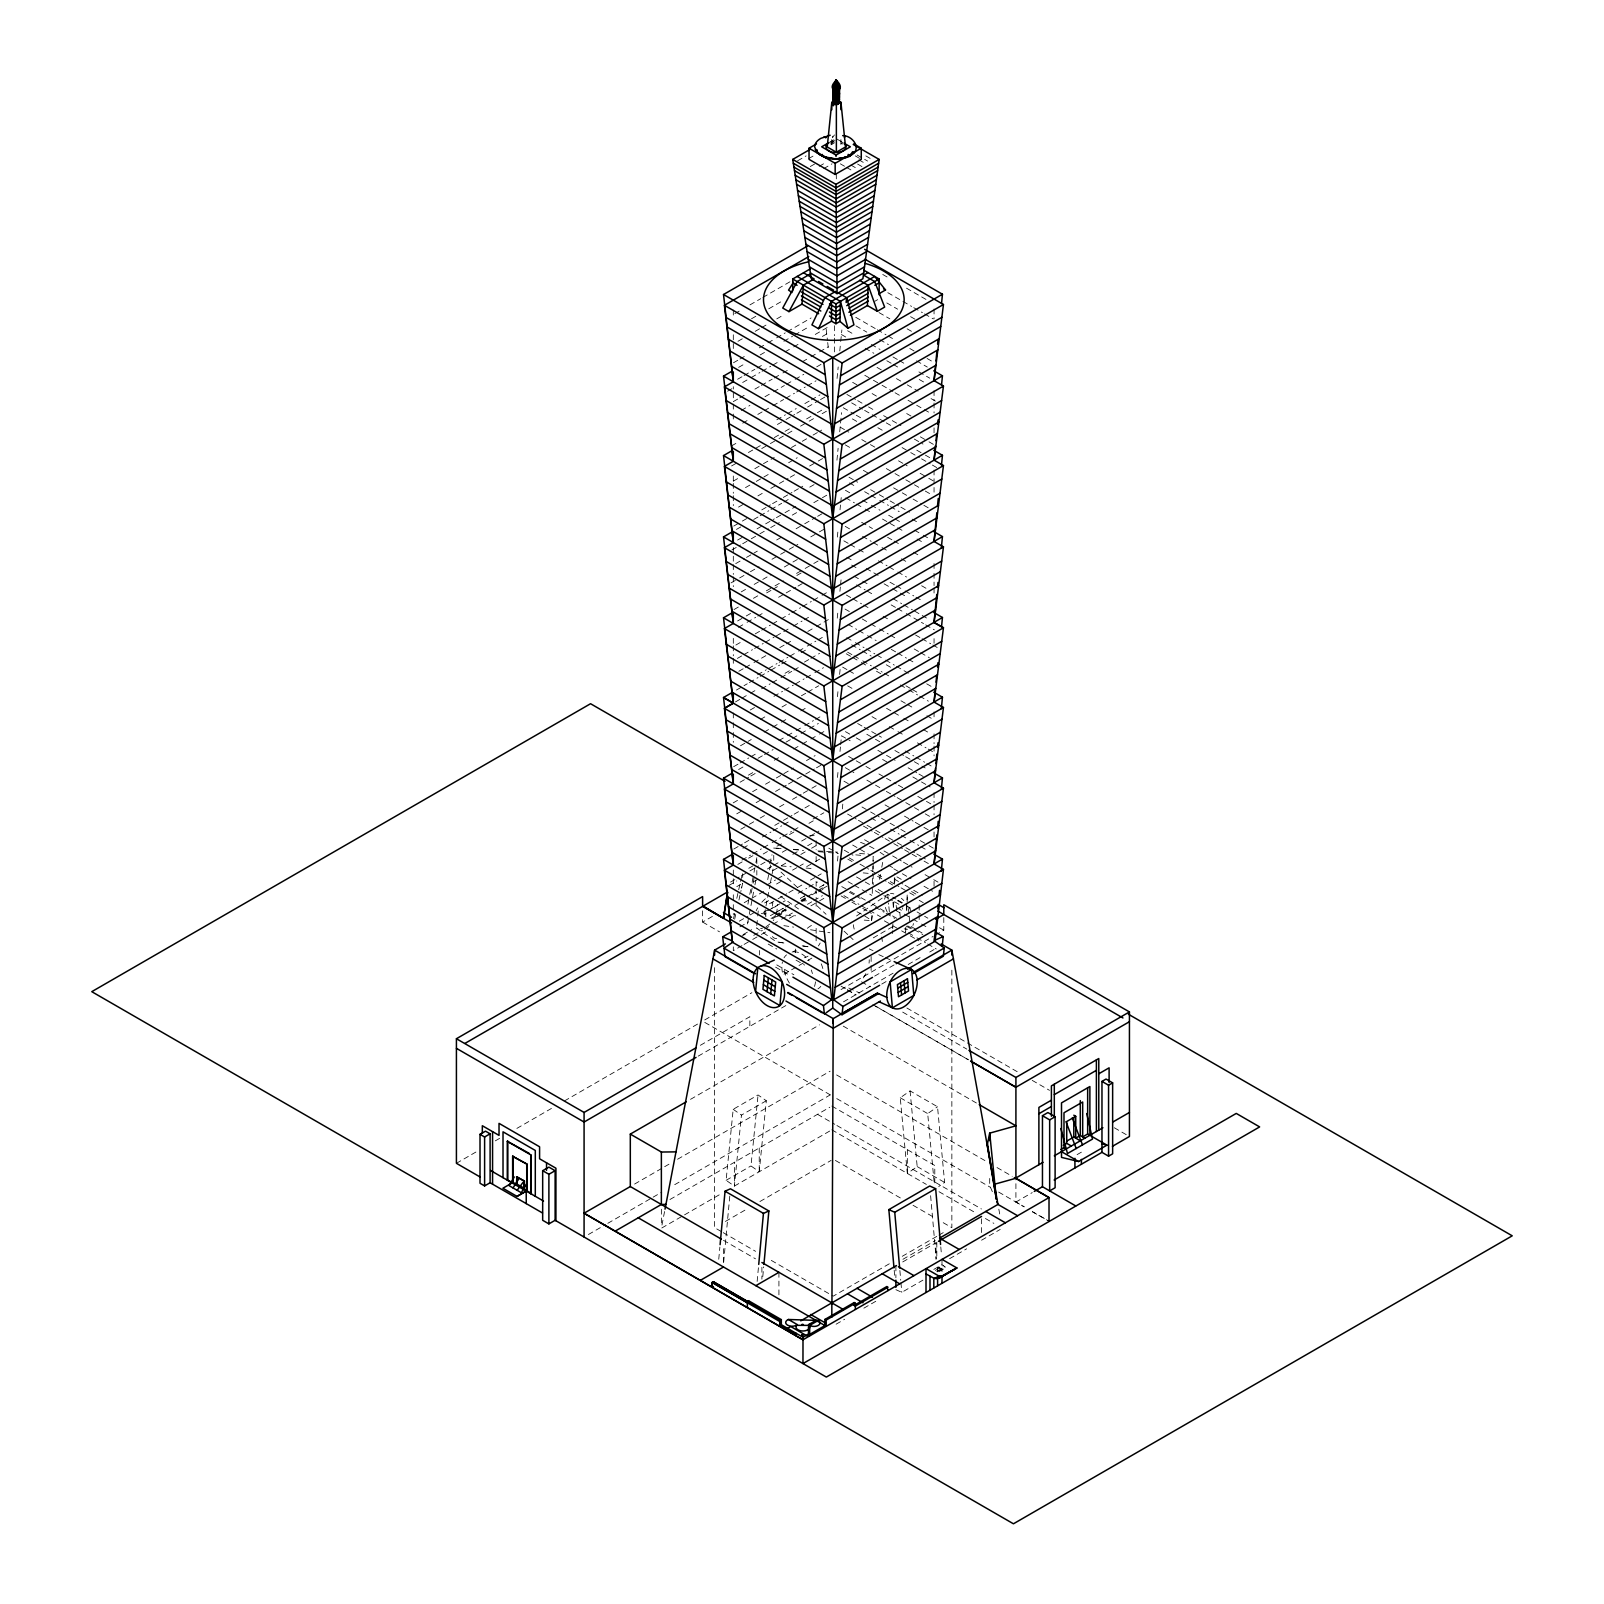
<?xml version="1.0" encoding="UTF-8"?>
<svg xmlns="http://www.w3.org/2000/svg" width="1604" height="1604" viewBox="0 0 1604 1604"><rect width="100%" height="100%" fill="white"/><g stroke="black" fill="none" stroke-linecap="round" stroke-linejoin="round"><path stroke-width="0.75" stroke-dasharray="5 3.75" d="M742.692 877.428L742.692 873.699M857.077 911.814A87.879 71.338 10.8 0 1 871.594 920.616L871.714 915.663M872.255 893.428L872.436 886.009M872.496 883.543L872.736 873.659M872.797 871.193L872.977 863.774M873.037 861.308L873.157 856.356L873.157 861.328M893.268 907.443L893.649 897.799M894.21 883.303L894.571 873.659M892.706 928.696L892.987 921.458M893.548 906.982L893.929 897.318M894.491 882.842L894.671 878.03M906.461 909.288L906.821 902.15M906.942 899.764L907.182 895.012M905.879 927.433L905.638 932.185L905.638 928.034M906.701 910.771L907.523 894.11M718.752 1259.24L719.875 1247.09M729.78 1196.083L723.484 1264.112L723.484 1247.471M757.148 1281.416L758.491 1266.839M762.802 1276.563L763.684 1266.859M837.509 861.047L838.17 854.01M842.361 808.877L842.802 804.105M836.947 460.168L838.11 448.258M839.714 431.797L841.579 412.649M837.348 537.079L838.05 529.861M840.015 509.831L840.496 504.999M840.737 502.573L841.438 495.335M837.448 696.677L838.11 689.9M839.614 674.422L840.255 667.986M837.468 777.439L838.13 770.682M839.995 751.454L840.436 746.983M840.656 744.737L841.539 735.775L850.18 740.767M829.689 1131.061L734.371 1186.098L726.111 1180.303L733.188 1109.306L758.05 1094.951L766.311 1100.745L759.233 1171.742L750.973 1165.948L758.05 1094.951M756.767 925.528L757.489 918.35M757.73 915.944L758.451 908.766M766.311 1100.745L741.449 1115.101L734.371 1186.098L734.371 1162.319M765.89 912.335L765.469 916.425L768.577 914.641M772.486 906.1L772.847 902.511L769.579 904.395M776.637 914.059L777.599 904.476M837.047 378.464L838.19 366.955M839.794 350.895L840.255 346.183M840.717 341.512L841.879 329.923M837.248 618.162L838.11 609.58M839.915 591.335L840.356 587.004M840.556 584.838L841.198 578.342M664.557 1211.561L661.369 1228.243L721.479 1193.536M747.905 904.235L749.309 896.897M749.77 894.431L751.654 884.646M752.136 882.18L753.539 874.842M754 872.375L755.424 865.037M755.885 862.591L756.827 857.679M751.193 893.047L752.597 885.689M753.078 883.243L754.481 875.884M767.714 879.614L769.098 872.335M769.559 869.909L771.404 860.205M764.346 914.521L770 884.987M770.461 882.521L773.288 867.764M871.594 920.616L872.977 913.338M879.453 879.353L881.318 869.649M881.779 867.223L882.701 862.371M747.424 923.924L748.847 916.606M749.309 914.16L752.136 899.503M752.597 897.057L754.481 887.293M754.943 884.847L755.885 879.954M736.797 898.34L740.025 883.864M740.567 881.438L742.171 874.2M734.652 913.638L733.569 918.45L734.792 913.759M734.652 919.272L735.715 914.46M738.923 900.065L741.068 890.441M741.609 888.055L742.672 883.243L741.469 887.934M769.719 863.734L772.025 854.691M856.536 915.984L887.714 894.27L895.934 899.022M910.069 1090.9L917.187 1166.589L907.343 1173.446L900.245 1097.758L910.069 1090.9L937.518 1106.76L944.636 1182.449L938.721 1186.539M934.109 1181.968L927.693 1113.597L937.518 1106.76M797.609 160.801L806.13 155.889M829.589 142.355L836.025 138.525L842.16 142.074M830.651 143.077L836.025 139.969M830.872 144.841L834.541 142.736M808.657 158.616L814.972 154.986M810.261 166.555L814.571 164.069M819.203 166.315L825.559 162.646M823.674 168.641L832.015 163.829M734.853 313.602L741.329 309.873M749.95 304.9L760.717 298.685M762.882 297.422L790.892 281.241M751.494 318.775L755.805 316.289M768.737 308.81L783.835 300.108M737.96 341.291L742.271 338.805M755.203 331.326L759.514 328.84M761.659 327.597L768.136 323.868M776.757 318.875L783.233 315.146M733.469 362.765L737.78 360.278M739.945 359.035L746.421 355.286M759.354 347.827L765.81 344.098M767.975 342.855L774.431 339.106M776.597 337.863L785.218 332.89M787.363 331.647L811.083 317.953M738.622 367.376L745.078 363.647M760.176 354.945L764.486 352.459M783.895 341.251L792.516 336.279M794.662 335.015L809.759 326.314M737.619 379.246L741.93 376.76M744.096 375.516L754.862 369.301M757.028 368.058L763.484 364.329M785.038 351.877L791.514 348.148M793.679 346.905L800.135 343.156M815.233 334.454L828.165 326.975M874.701 301.351L877.669 299.647M727.574 391.216L734.03 387.466M742.652 382.494L749.128 378.765M751.273 377.521L759.895 372.529M762.06 371.286L770.682 366.313M772.827 365.07L779.303 361.341M822.411 336.439L826.722 333.953M737.66 399.095L733.349 401.581L733.309 386.704M739.825 397.852L746.281 394.123M754.903 389.13L759.213 386.644M761.379 385.401L772.146 379.186M774.311 377.942L780.787 374.193M782.932 372.95L789.409 369.221M802.341 361.762L808.797 358.033M810.962 356.77L817.418 353.04M819.584 351.797L828.205 346.825M741.269 410.423L749.89 405.431M764.968 396.729L771.444 393M773.609 391.757L784.376 385.521M786.541 384.278L792.998 380.549M795.163 379.306L803.784 374.333M816.717 366.855L821.027 364.369M742.732 423.135L749.188 419.386M757.81 414.413L762.121 411.927M764.286 410.684L770.742 406.955M772.907 405.712L783.674 399.476M785.84 398.233L794.461 393.261M796.607 392.018L805.248 387.025M807.393 385.782L816.015 380.81M731.544 445.912L735.855 443.426M776.817 419.787L785.439 414.794M787.604 413.551L796.226 408.579M804.847 403.606L809.158 401.1M811.303 399.857L819.925 394.885M777.419 424.479L783.895 420.729M786.04 419.486L794.662 414.514M796.827 413.271L805.449 408.298M807.594 407.055L818.381 400.82M820.526 399.576L824.837 397.09M748.406 452.528L761.339 445.05M774.271 437.591L782.892 432.619M785.038 431.356L793.679 426.383M806.611 418.925L815.233 413.932M817.378 412.689L823.854 408.96M731.584 465.962L738.061 462.233M761.76 448.539L768.236 444.809M770.381 443.566L776.857 439.817M779.003 438.574L785.479 434.844M787.624 433.601L791.935 431.115M800.556 426.143L807.033 422.393M809.178 421.15L813.489 418.664M822.13 413.692L826.441 411.205M733.289 481.12L737.599 478.634M754.842 468.689L761.319 464.939M763.464 463.696L774.251 457.481M791.494 447.516L800.115 442.544M802.261 441.3L810.902 436.328M813.048 435.085L821.669 430.093M745.499 487.616L754.121 482.644M756.286 481.4L769.218 473.922M788.607 462.734L797.228 457.741M738.502 507.105L744.978 503.355M757.91 495.897L762.221 493.41M770.842 488.418L777.318 484.689M779.464 483.446L788.085 478.473M790.251 477.23L794.561 474.744M809.639 466.022L816.115 462.293M818.261 461.05L822.571 458.564M733.75 526.072L740.226 522.323M742.371 521.079L748.847 517.35M761.78 509.892L770.401 504.899M772.547 503.656L781.168 498.684M783.333 497.44L791.955 492.468M794.12 491.225L802.742 486.233M736.457 529.42L740.767 526.934M753.7 519.475L758.01 516.989M760.176 515.746L768.797 510.754M770.963 509.511L781.729 503.295M783.895 502.052L790.351 498.323M809.759 487.115L814.07 484.629M737.619 540.047L744.096 536.317M757.028 528.859L763.484 525.109M765.649 523.866L774.271 518.894M776.416 517.651L782.892 513.922M785.038 512.678L795.825 506.443M731.905 549.971L740.527 544.999M742.672 543.756L749.148 540.027M751.294 538.784L757.77 535.034M759.915 533.791L768.537 528.819M770.702 527.576L779.323 522.603M792.256 515.125L800.877 510.152M813.809 502.674L820.286 498.944M822.431 497.701L826.742 495.215M735.735 563.606L744.356 558.633M746.522 557.39L757.288 551.154M776.697 539.967L783.153 536.217M796.085 528.759L802.561 525.029M804.707 523.786L815.494 517.551M817.639 516.308L824.115 512.578M731.023 582.914L737.499 579.184M739.644 577.941L748.266 572.969M750.431 571.726L759.053 566.733M771.985 559.275L778.461 555.545M780.607 554.302L787.083 550.573M789.228 549.31L797.85 544.337M810.782 536.879L817.258 533.129M819.403 531.886L825.88 528.157M741.228 591.896L745.539 589.41M754.161 584.417L760.637 580.688M762.782 579.445L771.404 574.473M784.336 566.994L790.812 563.265M792.957 562.022L799.434 558.292M734.03 609.54L738.341 607.034M753.439 598.332L757.75 595.846M766.371 590.853L772.847 587.124M774.993 585.881L783.614 580.909M796.546 573.43L803.023 569.701M805.168 568.458L811.644 564.728M813.789 563.485L818.1 560.999M766.652 592.899L770.963 590.412M773.108 589.169L779.584 585.42M796.827 575.475L801.138 572.989M737.619 620.948L744.096 617.219M746.241 615.976L750.552 613.47M778.582 597.289L795.825 587.345M797.99 586.102L804.446 582.372M738.421 627.324L744.878 623.595M747.043 622.332L755.664 617.36M757.81 616.116L764.286 612.387M735.855 645.049L742.311 641.319M755.243 633.861L759.554 631.354M761.72 630.111L770.341 625.139M772.486 623.896L778.963 620.167M781.108 618.923L789.729 613.931M791.895 612.688L800.516 607.716M802.682 606.472L811.303 601.5M813.449 600.257L819.925 596.508M822.07 595.264L828.546 591.535M737.379 658.402L741.69 655.916M743.835 654.673L752.456 649.68M754.622 648.437L763.243 643.465M765.409 642.222L774.03 637.229M776.176 635.986L791.273 627.284M793.419 626.041L802.04 621.069M804.206 619.806L810.662 616.076M738.842 671.274L743.173 668.788M745.319 667.545L751.795 663.795M753.94 662.552L766.872 655.094M779.805 647.615L784.115 645.129M786.281 643.886L792.737 640.156M807.835 631.455L814.291 627.705M816.456 626.462L829.388 619.004M757.629 674.763L766.271 669.79M768.416 668.547L777.038 663.555M779.203 662.312L787.825 657.339M789.97 656.096L796.446 652.367M798.591 651.124L805.068 647.374M807.213 646.131L815.834 641.159M818 639.916L824.456 636.187M736.457 690.041L747.243 683.805M749.389 682.562L758.01 677.59M760.176 676.347L768.797 671.354M770.963 670.111L779.584 665.139M781.729 663.896L788.206 660.166M801.138 652.688L807.594 648.958M735.474 701.91L739.785 699.404M741.93 698.161L748.406 694.432M750.552 693.189L757.028 689.459M785.038 673.279L789.368 670.793M804.446 662.071L808.757 659.585M810.922 658.342L819.544 653.369M761.579 688.798L770.201 683.825M772.366 682.582L778.822 678.853M780.988 677.61L791.774 671.374M793.92 670.131L800.396 666.402M750.211 710.011L754.522 707.524M773.93 696.316L782.552 691.344M784.697 690.101L793.318 685.129M795.484 683.885L804.105 678.893M806.251 677.65L812.727 673.921M814.872 672.678L823.494 667.705M760.456 719.414L766.933 715.685M782.01 706.983L786.321 704.497M801.419 695.775L805.729 693.289M807.895 692.046L818.662 685.81M740.487 745.76L751.253 739.544M764.186 732.086L770.662 728.336M772.807 727.093L779.283 723.364M781.429 722.121L787.905 718.391M800.837 710.913L807.313 707.184M733.67 766.692L737.98 764.206M740.126 762.943L748.747 757.97M750.913 756.727L757.369 752.998M778.922 740.547L785.399 736.817M787.544 735.574L794.02 731.845M796.186 730.602L802.642 726.853M804.807 725.609L813.428 720.637M815.574 719.394L822.05 715.665M738.622 769.519L742.933 767.013M758.01 758.311L762.341 755.825M764.486 754.582L773.108 749.589M786.04 742.131L790.351 739.644M792.516 738.401L798.972 734.672M801.138 733.409L807.594 729.68M809.759 728.437L818.381 723.464M748.406 775.153L754.862 771.424M774.271 760.216L780.727 756.486M793.679 749.028L800.135 745.299M802.301 744.035L808.757 740.306M810.922 739.063L817.378 735.334M819.544 734.091L826 730.361M740.046 782.231L748.667 777.238M750.832 775.995L759.454 771.023M733.188 802.882L737.499 800.396M752.597 791.694L756.908 789.208M765.529 784.216L774.151 779.243M776.316 778L793.559 768.035M806.491 760.577L815.113 755.604M736.737 813.85L743.193 810.12M756.126 802.662L762.602 798.932M775.534 791.454L786.301 785.238M788.466 783.995L794.922 780.246M797.088 779.003L803.544 775.273M805.709 774.03L814.331 769.058M816.476 767.815L820.807 765.329M740.767 829.268L747.223 825.539M749.389 824.296L758.01 819.303M760.156 818.06L764.466 815.574M779.564 806.872L783.875 804.386M792.496 799.393L801.118 794.421M803.263 793.178L809.739 789.449M811.905 788.206L816.215 785.699M733.81 849.037L742.431 844.045M744.577 842.802L751.053 839.072M774.752 825.378L781.228 821.649M783.374 820.406L791.995 815.433M794.16 814.19L802.782 809.198M804.947 807.955L813.569 802.982M742.933 848.215L749.389 844.486M762.341 837.007L770.963 832.035M773.108 830.792L781.729 825.799M783.895 824.556L790.351 820.827M741.93 860.085L750.552 855.112M752.717 853.849L761.339 848.877M763.484 847.634L769.96 843.904M772.105 842.661L780.727 837.689M782.892 836.426L791.514 831.453M793.679 830.21L800.135 826.481M813.068 819.002L823.854 812.787M737.8 864.416L746.421 859.423M748.587 858.18L757.208 853.208M789.529 834.541L793.84 832.055M808.937 823.333L813.248 820.847M763.183 854.01L767.414 851.564M748.767 868.305L752.797 865.959M730.542 882.1L739.163 877.127M741.329 875.884L747.785 872.155M749.95 870.912L758.572 865.919M760.717 864.676L769.339 859.704M782.271 852.245L788.747 848.496M801.679 841.037L808.135 837.308M810.301 836.065L818.922 831.072M728.958 885.448L736.797 880.917M736.797 886.631L740.707 884.365M767.414 868.967L771.644 866.521M773.75 865.298L780.105 861.629M792.837 854.29L799.193 850.621M807.654 845.729L811.905 843.283M753.399 881.839L759.875 878.11M772.807 870.631L779.263 866.902M781.429 865.659L785.739 863.173M800.837 854.451L809.459 849.478M811.604 848.235L820.225 843.263M702.612 910.851L702.612 922.059L713.319 915.884M766.872 884.967L775.434 880.015M777.579 878.771L784.015 875.062M792.577 870.13L803.283 863.934M744.196 902.691L763.604 891.483M776.536 884.025L782.993 880.295M806.712 866.601L813.168 862.872M815.333 861.629L819.644 859.142M764.647 902.912L768.617 900.626M739.304 921.157L747.925 916.185M750.091 914.942L756.547 911.212M769.479 903.734L775.955 900.004M778.1 898.761L786.722 893.789M788.887 892.526L795.363 888.796M797.509 887.553L801.82 885.067M810.441 880.095L821.228 873.859M739.945 926.851L748.587 921.879M767.975 910.671L785.218 900.726M798.15 893.248L806.772 888.275M808.937 887.032L817.559 882.04M770.361 915.704L776.777 911.994M778.922 910.751L787.484 905.819M804.627 895.914L800.336 898.4L804.647 895.934M774.652 913.237L783.213 908.285M785.358 907.062L791.795 903.353M775.013 915.282L785.82 909.027M800.917 900.325L805.228 897.839M807.373 896.596L815.995 891.603M818.14 890.36L824.616 886.631M743.033 934.651L751.674 929.658M771.063 918.47L779.684 913.498M781.85 912.235L786.16 909.749M801.238 901.047L809.86 896.075M812.025 894.811L820.646 889.839M822.792 888.596L827.103 886.11M741.008 936.636L747.464 932.886M772.426 918.751L776.396 916.465A19.87 10.165 -54.9 0 1 773.248 920.556M777.639 915.463L786.281 910.491M794.902 905.518L805.669 899.283M818.601 891.824L825.078 888.095M777.318 916.566L783.734 912.876M753.74 935.332L762.341 930.36M764.486 929.117L770.923 925.408M773.068 924.165L779.504 920.455M781.649 919.212L792.396 913.017M807.413 904.335L811.724 901.849M813.87 900.606L822.451 895.654M741.93 945.658L733.309 950.651L733.309 946.24M744.096 944.415L750.552 940.686M752.717 939.443L759.173 935.713M761.339 934.47L769.96 929.478M789.368 918.29L795.825 914.561M810.922 905.839L817.378 902.11M819.544 900.867L823.854 898.38M456.418 1163.301L478.012 1150.83M495.295 1140.865L499.606 1138.359M516.889 1128.394L551.435 1108.444M564.407 1100.966L698.301 1023.653M704.757 1019.923L751.875 992.716M784.015 974.169L796.867 966.751M798.992 965.508L805.429 961.798M807.574 960.575L811.845 958.089M873.278 937.859L892.526 926.751L892.526 933.528M700.346 1045.307L749.85 1016.715L749.85 1026.339M698.181 1056.154L785.84 1005.568M841.037 989.568L933.107 936.395M935.252 935.152L943.794 930.22L943.794 916.786M874.661 976.114L894.07 964.926M843.524 1001.818L893.087 973.207M908.185 964.485L921.117 957.027M929.739 952.034L934.049 949.548M881.759 984.074L886.07 981.588M690.522 1099.341L819.524 1024.856M634.603 1184.053L662.532 1167.933M664.678 1166.689L668.968 1164.203M677.57 1159.251L830.11 1071.191M588.407 1234.519L605.67 1224.554M607.816 1223.311L650.983 1198.389M653.149 1197.145L661.77 1192.153M674.723 1184.674L830.11 1094.971M669.951 1199.511L829.789 1107.241M726.111 1180.303L750.973 1165.948M725.409 1221.446L746.963 1208.995M759.915 1201.536L831.072 1160.434M1077.086 1154.639L1081.397 1152.153M889.298 1263.792L833.238 1296.152L768.537 1258.799M902.25 1256.313L936.756 1236.403M938.901 1235.14L945.378 1231.411M902.912 1259.3L935.272 1240.614M902.731 1261.947L936.014 1242.719L936.014 1259.381M1015.733 1202.138L1032.234 1192.614M836.105 1324.202L844.646 1319.27M863.854 1308.162L876.686 1300.764M949.588 1258.679L966.651 1248.814M981.568 1240.213L1000.214 1229.446M933.809 1269.426L941.989 1264.694L946.059 1267.581L938.079 1272.193M935.353 1270.408L943.332 1265.797M936.716 1271.37L944.696 1266.759M895.894 1289.676L901.789 1292.343L922.922 1280.152M937.698 1271.631L942.711 1268.724L938.781 1266.939M792.095 952.094L796.246 950.25M776.176 848.235L781.088 848.536M793.338 849.318L800.697 849.799M817.88 850.882L837.488 852.125M859.564 853.528L866.922 854.01M761.218 913.598L768.577 914.059M785.759 915.162L795.564 915.784M864.235 920.135L869.147 920.455M778.722 848.336L773.729 848.075A87.879 71.338 10.8 0 1 781.79 843.784M793.639 849.599L803.584 850.441M818.481 851.704L825.94 852.346M828.426 852.546L838.371 853.408M855.754 854.872L863.213 855.513M781.208 865.939L791.153 866.782M806.07 868.045L813.529 868.686M863.213 872.897L868.205 873.338M783.875 925.648L793.579 927.112M810.541 929.759L829.93 932.746M783.875 943.032L776.617 941.909L783.875 942.891M808.115 946.781L800.837 945.658L808.115 946.681M878.832 954.661L883.202 956.626M885.388 957.628L891.924 960.596M848.757 988.024L859.664 992.976M937.979 1267.401L941.909 1269.185M865.819 155.889L872.215 159.578M857.057 154.986L867.584 161.042M855.253 155.869L861.268 159.357M858.922 159.839L865.137 163.448M857.619 164.069L861.929 166.555M850.962 165.092L857.318 168.761M840.356 163.829L844.506 166.235M846.591 167.438L852.847 171.047M882.741 274.464L889.217 278.194M906.501 288.179L925.969 299.407M887.814 292.69L900.786 300.169M902.932 301.412L911.593 306.404M913.739 307.667L922.4 312.66M924.546 313.903L933.207 318.895M886.812 302.935L897.618 309.171M910.591 316.67L914.922 319.156M879.032 312.6L889.839 318.835M907.122 328.82L911.453 331.306M855.754 317.291L875.203 328.519M877.368 329.782L886.009 334.775M888.175 336.018L894.651 339.767M909.789 348.489L914.1 350.995M927.072 358.474L931.403 360.98M855.975 325.893L866.802 332.128M879.754 339.627L888.415 344.619M916.506 360.84L927.312 367.075M847.594 330.745L854.07 334.474M871.373 344.459L880.015 349.451M892.987 356.95L897.318 359.436M899.463 360.679L905.959 364.429M918.932 371.907L929.739 378.163M841.418 334.534L845.729 337.02M865.178 348.268L873.839 353.261M886.812 360.74L891.122 363.226M893.288 364.489L899.764 368.218M919.232 379.466L925.708 383.196M877.007 367.396L883.483 371.146M896.456 378.624L905.097 383.617M907.262 384.86L918.069 391.095M931.042 398.594L935.353 401.08M864.777 375.276L871.273 379.025M873.438 380.268L879.914 384.018M882.08 385.261L892.887 391.496M895.052 392.759L899.363 395.246M908.004 400.238L914.501 403.987M916.666 405.231L929.618 412.709M852.646 382.353L859.142 386.103M872.115 393.582L876.426 396.088M906.681 413.551L913.177 417.301M846.892 394.424L855.533 399.416M857.699 400.659L866.34 405.652M868.506 406.895L874.982 410.644M883.624 415.637L890.12 419.386M892.265 420.629L900.927 425.621M920.375 436.849L926.851 440.599M929.017 441.842L935.493 445.591M851.664 402.885L862.471 409.12M864.636 410.383L884.085 421.611M886.25 422.854L890.561 425.341M914.34 439.075L922.982 444.067M843.263 407.737L854.07 413.972M856.235 415.215L862.731 418.965M877.849 427.707L884.345 431.436M916.766 450.163L923.242 453.912M925.408 455.155L929.739 457.641M852.386 418.905L861.027 423.877M902.09 447.596L908.586 451.346M910.751 452.589L919.393 457.581M921.558 458.824L930.2 463.817M932.365 465.06L938.841 468.809M840.175 427.145L848.817 432.138M861.789 439.616L868.265 443.366M870.431 444.609L874.741 447.095M898.521 460.829L907.182 465.822M920.135 473.3L926.631 477.05M928.796 478.293L933.107 480.799M845.288 444.869L851.784 448.619M886.35 468.589L892.847 472.318M895.012 473.581L903.653 478.553M905.819 479.817L912.295 483.546M914.46 484.809L923.102 489.801M925.267 491.045L931.744 494.794M863.353 470.353L869.829 474.102M893.608 487.837L900.105 491.586M902.27 492.829L910.912 497.821M913.077 499.065L921.719 504.057M923.884 505.3L928.195 507.806M848.997 477.21L857.639 482.202M870.611 489.681L877.087 493.43M879.253 494.674L887.894 499.666M890.06 500.909L898.701 505.902M900.867 507.145L909.508 512.137M849.498 482.944L855.975 486.694M864.636 491.686L868.947 494.172M871.112 495.435L877.609 499.165M879.754 500.428L888.415 505.4M890.561 506.663L899.222 511.656M912.175 519.135L918.671 522.884M845.428 490.283L849.759 492.789M862.731 500.268L869.208 504.017M871.373 505.26L880.015 510.252M888.656 515.245L892.987 517.731M895.152 518.994L901.628 522.724M914.601 530.222L921.077 533.972M923.242 535.215L929.739 538.964M845.769 497.841L854.411 502.834M856.576 504.077L863.052 507.826M865.218 509.07L871.694 512.799M882.501 519.054L895.473 526.533M897.638 527.776L904.115 531.525M917.087 539.004L923.563 542.753M861.629 522.303L872.436 528.538M887.573 537.28L891.884 539.766M894.05 541.029L900.546 544.758M913.498 552.257L919.994 555.986M845.248 526.373L849.579 528.879M862.551 536.358L871.193 541.35M873.358 542.593L879.834 546.342M881.999 547.586L888.476 551.335M901.448 558.834L907.924 562.563M843.844 540.829L848.155 543.315M850.321 544.558L856.797 548.307M858.962 549.55L865.458 553.3M878.411 560.798L887.072 565.771M889.217 567.034L895.714 570.763M897.879 572.026L906.521 577.019M921.638 585.741L925.969 588.247M846.792 557.25L853.288 560.999M866.24 568.478L881.378 577.219M890.019 582.212L894.35 584.698M896.516 585.941L902.992 589.691M905.157 590.934L913.799 595.926M915.964 597.189L922.44 600.919M851.664 565.089L858.14 568.839M884.085 583.816L890.561 587.545M892.726 588.788L907.864 597.53M854.07 576.177L860.566 579.906M862.731 581.169L869.208 584.899M892.987 598.633L901.628 603.625M903.794 604.868L912.435 609.861M914.601 611.104L929.739 619.846M856.556 584.919L865.198 589.911M867.363 591.154L873.839 594.904M891.142 604.888L895.453 607.375M897.618 608.618L904.095 612.367M906.26 613.61L923.563 623.595M925.708 624.858L934.37 629.851M846.411 595.064L850.721 597.57M852.887 598.813L861.528 603.806M863.694 605.049L870.17 608.798M883.142 616.277L889.639 620.026M915.563 635.004L919.894 637.49M922.059 638.753L930.701 643.745M932.866 644.988L939.342 648.738M845.007 609.039L849.338 611.525M862.31 619.004L868.787 622.753M870.952 623.996L877.428 627.745M879.593 628.989L888.255 633.981M890.4 635.244L896.897 638.973M914.18 648.958L918.511 651.465M920.676 652.708L929.317 657.7M848.055 624.397L856.716 629.39M858.862 630.633L865.358 634.382M867.523 635.625L876.165 640.618M891.283 649.359L895.613 651.846M897.779 653.109L906.42 658.101M908.586 659.344L915.062 663.094M846.752 637.65L853.228 641.399M855.393 642.643L864.035 647.635M866.2 648.878L874.842 653.871M877.007 655.114L883.483 658.863M885.649 660.106L894.29 665.099M896.456 666.342L911.593 675.083M926.711 683.825L933.207 687.555M851.664 644.808L860.305 649.8M862.471 651.044L871.112 656.036M886.25 664.758L890.561 667.264M847.594 652.146L851.924 654.632M854.07 655.876L860.566 659.625M862.731 660.868L871.373 665.861M873.538 667.124L882.18 672.116M884.345 673.359L890.822 677.088M905.959 685.83L910.27 688.337M912.435 689.58L918.932 693.329M846.21 653.75L850.541 656.257M852.706 657.5L859.183 661.249M861.348 662.492L867.824 666.241M876.486 671.234L880.796 673.72M900.245 684.948L906.741 688.697M908.907 689.941L917.548 694.933M919.714 696.176L928.355 701.169M842.621 667.104L846.952 669.59M849.117 670.833L855.594 674.582M900.987 700.788L905.298 703.274M907.463 704.537L913.959 708.266M926.911 715.765L933.408 719.514M847.634 685.85L851.965 688.337M886.551 708.306L901.669 717.048M903.834 718.291L910.31 722.041M923.282 729.519L929.779 733.269M872.015 716.647L876.345 719.153M889.318 726.632L895.794 730.381M897.959 731.624L904.435 735.374M917.408 742.852L926.049 747.845M928.215 749.088L934.711 752.837M857.639 723.504L861.97 726.01M864.135 727.254L881.418 737.238M905.197 750.973L913.839 755.945M916.004 757.208L924.646 762.201M926.811 763.444L933.287 767.193M866.802 734.251L873.278 738M875.443 739.243L881.919 742.993M894.892 750.492L903.533 755.464M905.699 756.727L912.175 760.456M914.34 761.72L925.147 767.955M845.428 731.624L854.07 736.617M856.235 737.86L864.877 742.852M877.849 750.331L884.345 754.081M886.511 755.324L895.152 760.316M908.125 767.795L916.766 772.787M918.932 774.05L925.408 777.78M882.601 759.474L889.077 763.223M912.856 776.958L919.333 780.687M921.498 781.95L930.14 786.922M848.636 756.446L863.774 765.188M865.939 766.431L870.25 768.938M878.912 773.93L896.195 783.915M898.36 785.158L902.691 787.644M917.809 796.386L924.305 800.135M926.45 801.378L930.781 803.865M845.268 767.674L853.909 772.667M866.882 780.145L873.358 783.895M875.523 785.138L884.165 790.13M886.33 791.394L894.972 796.386M897.137 797.629L903.633 801.358M905.779 802.622L912.275 806.351M914.44 807.614L923.082 812.606M925.247 813.85L929.558 816.336M843.945 781.168L850.441 784.917M885.027 804.887L891.503 808.637M904.476 816.115L913.117 821.108M915.282 822.351L921.759 826.1M923.924 827.343L930.4 831.093M861.99 806.972L868.466 810.722M870.631 811.965L879.273 816.957M881.438 818.2L887.914 821.95M890.08 823.193L898.721 828.185M900.887 829.428L905.217 831.935M920.335 840.676L926.831 844.406M928.997 845.649L935.473 849.398M871.112 817.94L877.609 821.689M890.561 829.168L899.222 834.16M901.368 835.423L907.864 839.153M910.029 840.416L918.671 845.388M920.836 846.651L927.312 850.381M847.594 814.05L856.235 819.042M858.401 820.286L864.877 824.035M867.042 825.278L873.538 829.027M875.704 830.27L880.015 832.777M888.656 837.769L895.152 841.498M897.318 842.762L903.794 846.491M905.959 847.754L914.601 852.747M916.766 853.99L925.408 858.982M863.513 826.14L872.175 831.133M874.32 832.376L882.982 837.368M885.127 838.611L891.623 842.361M893.789 843.604L902.43 848.596M904.596 849.859L921.879 859.844M924.044 861.087L928.355 863.574M864.536 839.714L871.032 843.463M883.984 850.942L890.481 854.691M892.646 855.934L901.288 860.927M903.453 862.19L912.095 867.162M925.067 874.661L931.543 878.411M933.708 879.654L938.019 882.14M888.295 865.097L894.771 868.827M852.666 845.047L869.949 855.032M893.729 868.766L900.205 872.496M902.37 873.759L911.012 878.751M923.984 886.23L932.626 891.222M896.937 876.867L901.268 879.353M844.285 850.2L852.967 855.213M894.17 878.992L902.831 884.004M905.017 885.248L911.513 889.017M913.678 890.26L922.36 895.273M911.553 891.543L919.172 895.934M849.198 857.899L857.839 862.892M860.005 864.135L868.646 869.127M870.812 870.37L881.619 876.626M890.26 881.598L898.902 886.591M901.067 887.854L907.543 891.583M909.709 892.847L914.039 895.333M828.807 848.155L837.248 853.027M847.814 859.122L852.045 861.548M877.488 876.245L886.13 881.238M888.295 882.481L894.771 886.23M919.172 900.305L923.262 902.691M897.979 900.205L906.2 904.937M856.536 876.987L863.012 880.736M865.178 881.979L869.488 884.466M878.15 889.458L884.626 893.207M897.598 900.686L904.075 904.435M906.24 905.679L914.881 910.671M917.047 911.934L927.854 918.17M875.303 890.681L881.719 894.39M883.864 895.633L892.425 900.566M894.571 901.809L903.132 906.741M939.523 927.754L943.794 930.22M897.097 907.804L902.892 911.152L902.591 907.844M848.055 881.659L852.386 884.145M854.551 885.408L871.834 895.373M904.255 914.1L910.751 917.849M912.897 919.092L919.393 922.841M921.558 924.084L928.034 927.834M895.513 910.29L901.308 913.638M841.759 886.591L848.456 890.34M850.3 891.503L859.263 896.576M860.967 897.659L870.07 902.811M872.235 904.054L878.711 907.804M880.095 908.706L890.461 914.701M892.546 915.904L896.696 918.29M911.132 926.51L921.979 932.906M849.358 892.205L853.689 894.711M855.834 895.954L862.33 899.704M875.303 907.182L883.944 912.175M886.11 913.418L894.751 918.41M907.724 925.909L912.034 928.395M914.2 929.638L922.841 934.631M906.24 926.109L910.35 928.475A20.531 10.566 55.2 0 0 913.438 923.563M843.925 895.654L848.215 898.14M850.361 899.383L858.962 904.335M861.107 905.578L867.543 909.288M869.689 910.531L880.436 916.726M908.345 932.846L914.781 936.556M916.927 937.799L925.508 942.771M927.673 943.994L936.255 948.966M841.118 895.894L849.759 900.887M851.924 902.13L860.566 907.122M862.731 908.365L871.373 913.358M884.345 920.856L890.822 924.586M892.987 925.849L899.463 929.578M901.628 930.841L908.125 934.571M910.27 935.834L918.932 940.826M861.508 981.808L870.15 986.801M906.882 1008.014L965.227 1041.698M967.392 1042.941L1019.242 1072.876M1032.214 1080.374L1049.497 1090.339M1114.319 1127.772L1127.271 1135.251M902.691 1012.104L966.771 1049.096M768.196 944.074L776.757 949.007M796.025 960.134L804.586 965.067M847.293 989.909L855.814 994.821M872.817 1004.645L968.916 1060.124M702.612 922.059L719.514 931.824M776.757 964.886L793.88 974.771M775.614 967.152L790.732 975.894M843.223 1026.119L977.057 1103.392M900.245 1097.758L927.693 1113.597M836.606 1074.941L986.159 1161.296M997.006 1167.552L1012.184 1176.293M704.778 1022.41L830.27 1094.87M836.747 1098.6L990.009 1187.1M998.65 1192.073L1024.234 1206.85L1015.913 1202.038L1015.913 1178.258M1032.374 1211.762L1049.196 1221.266L1032.475 1211.702M831.834 1106.058L934.791 1165.506L934.791 1184.534M917.187 1166.589L944.636 1182.449M817.499 1114.319L834.762 1124.284M836.927 1125.527L981.447 1208.975M831.834 1129.838L926.35 1184.414M939.022 1191.712L974.871 1212.424M985.417 1218.499L993.858 1223.371M835.383 1160.434L902.25 1199.05M913.037 1205.266L934.591 1217.717M943.212 1222.689L951.854 1227.682L951.854 967.633M721.098 1231.411L714.622 1227.682L714.622 967.633M723.244 1232.654L755.604 1251.341M723.484 1240.333L755.504 1258.819M841.057 986.139L845.388 988.645M847.534 989.889L856.175 994.881M875.604 1006.109L968.415 1059.803M780.547 896.295L798.551 908.947M774.531 940.586L756.527 927.934A19.87 10.165 -54.9 0 0 762.441 928.235M733.188 1109.306L741.449 1115.101M780.968 872.055L799.013 888.937M817.037 905.819L826.06 914.28M844.085 931.162L853.107 939.603M992.355 1191.652L989.708 1185.597L989.708 1178.098M998.831 1209.175L999.693 1213.947M826.18 329.281L827.463 340.389M827.704 342.534L828.687 351.015M908.947 913.578L908.245 906.12A20.531 10.566 55.2 0 1 910.851 910.731M909.167 916.064L909.869 923.523M899.804 912.315L900.205 916.606M896.656 910.39L896.055 904.054L892.927 902.25L893.227 905.578M887.714 894.27L888.656 904.215M888.877 906.701L889.578 914.16M940.786 1246.889L941.428 1254.168M930.621 1195.702L936.175 1258.779M899.884 1270.508L900.726 1280.213M900.947 1282.639L901.789 1292.343M894.19 1270.268L894.832 1277.546M836.285 173.874L836.346 179.808M981.568 1218.799L981.568 1233.075M941.989 1259.361L941.989 1271.611M937.598 1267.24L937.598 1271.852M936.816 1242.278L936.816 1256.534M934.049 308.95L934.049 318.855M934.049 390.594L934.049 400.519M934.049 403.005L934.049 412.95M934.049 427.847L934.049 432.819M934.049 469.992L934.049 492.167M934.049 563.505L934.049 570.864M934.049 573.31L934.049 585.58M934.049 588.026L934.049 595.385M934.049 638.633L934.049 643.264M934.049 711.835L934.049 719.173M934.049 733.85L934.049 743.634M934.049 746.081L934.049 755.865M934.049 792.617L934.049 802.461M934.049 804.927L934.049 814.772M934.049 831.975L934.049 836.907M934.049 881.298L934.049 888.716M919.172 905.057L919.172 912.536M919.172 914.541L919.172 922.019M907.343 1149.647L907.343 1173.446M895.894 1265.897L895.894 1277.786M894.771 877.729L894.771 881.979M873.157 863.814L873.157 871.273M873.157 873.759L873.157 884.967M871.132 956.485L871.132 963.222M871.132 965.448L871.132 972.184M840.937 139.528L840.937 146.966M834.621 325.732L834.621 335.677M834.621 338.163L834.621 353.06M831.794 139.528L831.794 144.48M816.135 840.837L816.135 849.799M816.135 856.516L816.135 861.468M816.135 881.298L816.135 886.25M816.135 888.736L816.135 898.641M816.135 901.107L816.135 908.546M816.135 928.375L816.135 933.327M816.135 935.794L816.135 943.232M778.922 1272.333L778.922 1296.132M773.75 855.353L773.75 860.325M761.9 1267.26L761.9 1279.15M759.634 950.51L759.634 954.981M759.233 1147.963L759.233 1171.742M756.827 859.664L756.827 863.634M756.827 870.491L756.827 875.082M733.309 310.053L733.309 317.472M733.309 334.775L733.309 349.612M733.309 404.108L733.309 411.546M733.309 414.032L733.309 421.491M733.309 476.007L733.309 480.939M733.309 483.405L733.309 493.27M733.309 495.736L733.309 505.581M733.309 547.445L733.309 562.142M733.309 564.608L733.309 574.412M733.309 576.859L733.309 586.663M733.309 638.372L733.309 643.364M733.309 645.851L733.309 655.815M733.309 658.302L733.309 665.78M733.309 712.958L733.309 720.296M733.309 722.742L733.309 730.081M733.309 732.527L733.309 742.311M733.309 870.01L733.309 884.867M733.309 894.771L733.309 902.21M733.309 904.676L733.309 914.601M661.369 1209.216L661.369 1225.877M763.183 912.455A87.879 71.338 10.8 0 1 769.278 909.308M771.404 908.365A87.879 71.338 10.8 0 1 777.96 905.859M801.559 901.067A87.879 71.338 10.8 0 1 806.471 900.806M809.178 836.045A87.879 71.338 10.8 0 1 816.516 835.383M860.526 842.321A87.879 71.338 10.8 0 1 867.363 845.228M869.568 846.29A87.879 71.338 10.8 0 1 876.025 849.779M880.135 852.346A87.879 71.338 10.8 0 1 884.085 855.092M776.717 938.621A17.845 9.143 -54.9 0 1 771.344 934.129M781.369 912.175A17.845 9.143 -54.9 0 1 784.677 909.689M821.228 963.824A22.095 14.115 65.9 0 1 823.674 972.906M820.787 986.36A22.095 14.115 65.9 0 1 817.94 988.846M789.429 983.132A22.095 14.115 65.9 0 1 784.296 968.976M793.539 951.894A22.095 14.115 65.9 0 1 809.158 960.916M815.454 981.808A22.095 14.115 65.9 0 1 814.471 986.42M869.228 959.753A21.433 13.634 -65.6 0 1 869.047 963.162M865.839 973.648A21.433 13.634 -65.6 0 1 862.952 978.38M782.371 972.164A22.115 14.115 65.9 0 1 782.431 961.919M784.015 957.849A22.115 14.115 65.9 0 1 786.541 954.861M811.263 969.979A22.115 14.115 65.9 0 1 812.406 973.608M820.165 943.012A19.87 10.165 -54.9 0 1 818.381 945.959M808.015 956.164A19.87 10.165 -54.9 0 1 804.426 957.748M795.564 952.696A19.87 10.165 -54.9 0 1 795.484 949.027M807.353 928.295A19.87 10.165 -54.9 0 1 814.631 924.084M769.719 924.044A19.87 10.165 -54.9 0 1 766.03 926.671M756.126 910.811A19.87 10.165 -54.9 0 1 757.75 907.824M761.84 902.25A19.87 10.165 -54.9 0 1 765.369 898.781M873.037 950.53A20.531 10.566 55.2 0 1 869.328 948.906M854.21 929.097A20.531 10.566 55.2 0 1 853.328 924.706M881.478 937.097A20.531 10.566 55.2 0 1 882.36 941.468M907.583 929.257A20.531 10.566 55.2 0 1 904.215 928.816M887.212 912.034A20.531 10.566 55.2 0 1 885.388 907.383M884.626 899.202A20.531 10.566 55.2 0 1 885.729 896.215M890.481 893.488A20.531 10.566 55.2 0 1 893.849 893.929M901.348 898.28A20.531 10.566 55.2 0 1 903.814 900.586M830.932 141.754A10.045 5.794 0 0 1 833.358 141.172M840.977 141.754A10.045 5.794 0 0 1 843.062 142.676M830.932 143.177A10.045 5.794 0 0 1 833.358 142.596M840.977 143.177A10.045 5.794 0 0 1 843.062 144.099M834.441 134.916L832.476 137.764L832.275 135.077L834.441 134.916M823.895 884.786L819.624 887.273L823.915 884.807"/><path stroke-width="1.5" d="M839.514 88.1L836.346 80.2C824.817 111.719 847.594 113.202 836.346 80.2C822.17 93.373 850.22 93.894 836.346 80.2L833.178 89.082L835.504 90.405L836.346 80.2L839.634 88.581M831.935 1304.293L833.238 1018.62L877.388 993.137L886.832 997.407M712.116 1287.25L712.216 1282.458L713.459 1281.756L779.865 1320.212L781.328 1319.631L781.328 1325.746M779.765 1326.368L779.865 1321.576L712.216 1282.458L713.459 1281.756M837.95 292.67L846.712 297.722L853.929 324.81L847.955 328.279L839.975 321.401L840.396 301.372L797.188 276.429M850.381 315.387L867.423 305.562L868.185 285.332L859.564 280.339M810.18 274.063L797.188 281.562L782.752 308.048L788.967 311.637L801.98 304.118L803.383 285.151L814.15 278.936L803.504 272.78M720.096 1244.664L725.048 1191.211L730.462 1188.785L768.857 1210.96L763.925 1264.413M757.81 967.693L755.604 991.573L779.905 1005.588L782.11 981.728L724.026 948.185L733.309 941.829M767.053 991.713L768.336 977.838M770.722 993.818L772.005 979.944M758.732 1264.413L763.444 1213.386L768.857 1210.96M913.137 973.668L943.312 956.245L944.275 947.984L934.049 940.726L936.937 918.45M937.799 909.067L938.24 904.355M939.122 894.972L939.543 890.34M941.327 871.072L942.45 859.122L933.789 854.13M942.29 945.859L943.172 936.556L936.676 932.826M896.215 963.683L935.032 941.267L943.453 869.388L934.049 863.975L943.453 788.206L934.049 782.772L943.453 707.484L934.049 702.051L943.453 627.765L934.049 622.633L943.453 546.884L934.049 541.45L943.453 465.581L934.049 460.147L943.453 386.083L934.049 380.649L935.473 365.933M935.954 361.02L936.916 351.196M937.598 344.058L938.039 339.587M941.548 303.517L942.45 294.234L864.636 249.302M934.049 541.45L936.836 512.799M937.538 505.661L938.24 498.523M941.488 465.14L942.45 455.295L933.789 450.303M936.776 594.482L934.049 622.352L943.453 627.765L842.14 686.271L832.737 760.557L823.834 685.971L724.406 628.567L733.309 623.435L733.309 613.63M937.478 587.264L937.959 582.452M941.307 548.127L942.45 536.598L933.789 531.606M934.049 782.772L935.453 768.436M935.934 763.644L936.856 754.081M937.538 747.304L937.979 742.792M941.327 708.667L942.45 697.219L933.789 692.226M934.049 863.975L936.896 834.842M937.558 828.085L938.2 821.328M941.388 788.827L942.45 777.94L933.789 772.948M934.049 460.147L935.493 445.591M935.974 440.719L936.716 433.441M937.618 424.358L938.059 419.927M941.528 385.02L942.45 375.817L933.789 370.825M934.049 702.051L935.373 688.818M936.014 682.181L936.676 675.565M937.538 666.983L937.959 662.693M941.488 627.084L942.45 617.5L933.789 612.507M836.366 152.24L836.366 104.942L831.794 102.295L827.223 146.966L836.366 152.24L845.529 146.966L840.937 102.315L837.889 100.551A3.288 1.905 0 0 1 839.213 103.017A3.288 1.905 0 0 1 835.123 103.999A3.288 1.905 0 0 1 833.077 101.734L833.278 101.533M943.453 869.388L842.14 927.894L833.699 999.773L842.962 1006.47L842 1014.751L832.737 1008.054L832.737 357.572M864.877 259.146L943.453 304.499L842.14 362.985L832.737 439.155L823.834 362.704L724.406 305.301L808.757 256.6M934.049 380.649L943.453 304.499M943.453 465.581L842.14 524.067L832.737 599.936L823.834 523.786L724.406 466.383L733.309 461.23L733.309 451.305M943.453 546.884L842.14 605.37L832.737 680.838L823.834 605.089L724.406 547.686L733.309 542.533L733.309 532.688M943.453 707.484L842.14 765.97L832.737 841.278L823.834 765.73L724.406 708.326L733.309 703.153L733.309 693.189M943.453 788.206L842.14 846.712L832.737 922.46L823.834 846.411L724.406 789.008L733.309 783.875L733.309 774.09M846.11 302.474L846.712 297.722M943.453 386.083L842.14 444.569L832.737 518.633L823.834 444.288L724.406 386.885L733.309 381.752L733.309 371.847M835.784 84.571L836.346 80.2L839.514 89.082M853.228 144.46L879.152 159.418L862.892 278.735L837.087 293.632L811.303 278.735L792.737 159.418L810.02 149.433M839.193 89.523L836.346 80.2L834.661 103.859M665.018 1209.175L714.622 950.129L725.389 943.914M726.672 902.35L727.574 897.799M703.113 906.08L723.464 918.23L727.574 892.225L723.464 918.23L702.873 906.22M726.672 902.451L727.574 897.939M833.037 88.581L834.301 87.097A3.208 1.845 0 0 1 835.042 86.837M835.243 84.691L836.346 80.2L837.428 84.691M835.443 104.039L835.443 90.405L838.571 89.904L836.346 80.2C832.296 80.38 833.318 125.874 833.98 94.917A3.248 1.804 -3.3 0 1 833.278 92.972M837.108 104.039L837.99 90.225L836.346 80.2L833.138 88.1L833.458 103.177M833.057 88.34L836.346 80.2L837.188 86.756M833.178 89.082L836.346 80.2L837.188 90.405M844.105 157.533L846.932 157.032L836.065 158.996L823.413 156.651L817.438 152.981L814.631 146.926A20.952 12.11 0 0 1 820.767 138.385L830.17 135.237M835.704 291.367L824.937 297.582L811.925 324.89L818.481 328.68L831.494 301.372L874.701 276.429L885.528 289.963L879.032 293.712M844.466 137.543L845.148 136.24M788.967 311.637L803.383 285.151M514.303 1176.975L509.09 1185.657L521.28 1192.694L526.513 1184.013M793.499 282.284L788.567 290.103L792.015 292.55M513.019 1187.922L518.433 1179.481M517.15 1190.308L523.145 1182.208M840.456 158.656L839.935 158.535A18.466 10.667 0 0 1 819.163 153.683L815.694 150.535L817.078 149.874L817.318 150.997M848.596 156.29L851.183 154.906L848.215 155.768L848.215 154.385M836.065 158.996C831.754 158.836 849.158 158.595 850.421 155.488C862.591 149.794 853.208 135.478 842.681 135.638M824.376 1014.029L823.453 1005.588L831.794 999.613L833.699 999.773L872.516 977.377M826.06 1012.826L832.737 1008.054M940.144 1275.902L934.129 1278.368L926.009 1273.917M940.866 1275.982L936.656 1278.629L934.129 1278.368M937.358 1278.568L956.926 1267.982L941.989 1259.361M956.926 1267.982L938.46 1278.368M868.045 272.58L863.714 275.206L874.701 281.562L884.646 307.086L877.368 311.296L867.423 305.562M523.004 1189.206L524.408 1188.384L524.408 1181.065L516.929 1176.755L516.428 1184.353L513.019 1182.389L502.894 1188.243L517.029 1196.404L526.212 1191.05L526.252 1203.622M939.984 1277.807L955.342 1268.824M836.366 104.942L840.937 102.295L840.937 109.754M853.809 143.919L861.268 148.23L861.268 159.357L835.163 174.435L809.038 159.357L809.038 148.23L816.496 143.919M844.666 143.859A10.045 5.794 0 0 1 841.719 151.518A10.045 5.794 0 0 1 828.265 150.495A10.045 5.794 0 0 1 828.867 142.676L821.669 146.806L836.025 155.087L850.361 146.806L844.205 143.257M809.038 148.23L835.163 163.307L846.351 156.851M861.268 148.23L848.215 155.768L853.749 152.981L851.604 152.941M792.737 159.418L835.945 184.36L879.152 159.418M878.611 163.267L835.985 187.889L793.338 163.267M878.35 166.976L836.025 191.417L793.94 167.117M877.609 170.646L836.045 194.645L794.481 170.646M876.987 175.237L836.085 198.856L795.203 175.237M876.365 179.768L836.145 202.986L795.905 179.768M875.764 184.28L836.185 207.137L796.607 184.28M874.922 190.415L836.245 212.751L797.569 190.415M874.2 195.768L836.285 217.643L798.391 195.768M873.438 201.222L836.346 222.655L799.233 201.222M872.736 206.415L836.386 227.407L800.055 206.415M724.406 305.301L733.309 381.752L723.524 294.514L807.594 245.973M872.035 211.648L836.446 232.199L800.857 211.648M871.213 217.623L836.506 237.673L801.799 217.623M870.33 224.059L836.566 243.567L802.802 224.059M869.428 230.735L836.626 249.683L803.825 230.735M792.737 290.865L792.737 278.996L809.9 269.091M868.526 237.392L836.687 255.758L804.867 237.392M867.584 244.309L836.767 262.094L805.95 244.309M866.581 251.607L836.827 268.79L807.073 251.607M865.518 259.407L836.907 275.928L808.296 259.407M864.496 266.886L836.987 282.765L809.459 266.886M863.674 272.941L837.027 288.319L810.401 272.941M792.737 278.996L835.945 303.938L879.152 278.996L879.152 294.815M840.255 305.281L835.945 307.767L829.468 304.018M846.752 301.532L868.345 289.061M874.822 285.312L879.152 282.825M724.406 386.885L733.309 461.23L723.524 376.098L732.146 371.125M840.255 309.412L835.945 311.898L829.468 308.148M846.752 305.662L868.345 293.191M840.255 313.301L835.945 315.808L829.468 312.058M848.897 308.329L868.345 297.101M818.481 328.68L831.494 321.161L835.945 323.727L839.975 321.401M840.255 317.271L835.945 319.777L829.468 316.028M848.897 312.279L868.345 301.051M823.834 362.704L942.45 294.234M840.556 375.797L941.869 317.311M839.433 384.96L940.746 326.454M724.406 466.383L733.309 542.533L723.524 455.576L732.146 450.604M837.93 397.13L939.242 338.644M836.526 408.378L937.859 349.893M834.641 423.757L935.954 365.271M823.834 444.288L942.45 375.817M840.316 459.045L941.628 400.539M724.406 547.686L733.309 623.435L723.524 536.899L732.146 531.906M838.832 470.694L940.144 412.208M837.589 480.478L938.901 421.992M836.125 491.967L937.438 433.481M834.421 505.3L935.754 446.814M823.834 523.786L942.45 455.295M840.476 537.52L941.789 479.035M732.146 692.527L723.524 697.499L733.309 783.875L724.406 708.326L733.309 703.194L723.524 617.781L732.146 612.808M838.712 551.736L940.024 493.23M837.208 563.866L938.52 505.36M835.664 576.337L936.977 517.851M834.2 588.147L935.513 529.641M823.834 605.089L942.45 536.598M840.376 619.545L941.688 561.039M839.052 630.172L940.365 571.666M837.308 644.207L938.621 585.701M835.824 656.016L937.137 597.53M834.28 668.427L935.593 609.941M823.834 685.971L942.45 617.5M840.436 699.785L941.748 641.299M769.118 963.423L732.386 942.21L724.406 870.21L733.309 865.057L723.524 778.221L732.146 773.248M838.872 712.036L940.185 653.55M837.529 722.662L938.841 664.176M836.185 733.249L937.498 674.763M834.461 746.903L935.774 688.417M823.834 765.73L942.45 697.219M840.676 777.739L941.989 719.234M839.052 790.692L940.365 732.206M723.765 946.581L722.702 936.816L732.266 940.866L723.524 859.403L732.146 854.431M837.448 803.644L938.761 745.158M835.744 817.238L937.057 758.732M480.157 1177.015L456.418 1163.301L456.418 1038.73L702.612 896.596L702.612 906.38L465.06 1043.342M834.24 829.248L935.553 770.762M726.792 892.405L702.612 906.38L731.544 922.901M823.834 846.411L942.45 777.94M840.496 859.884L941.829 801.398M722.702 936.816L731.324 931.824M838.872 873.017L940.185 814.531M837.488 884.165L938.801 825.679M836.005 896.215L937.317 837.729M834.361 909.348L935.673 850.842M724.406 870.21L823.834 927.613L942.45 859.122M490.102 1182.749L484.608 1185.917L480.017 1183.271L480.017 1134.329L485.511 1131.161L490.102 1133.807L490.102 1182.749L542.493 1212.985M480.017 1134.329L484.608 1136.975L490.102 1133.807M840.496 941.869L941.809 883.383M517.029 1196.404L527.114 1190.529L527.114 1164.203L512.638 1156.284L512.638 1182.609L507.285 1180.123L507.285 1141.306L529.34 1153.456M839.153 953.297L940.485 894.811M837.97 963.402L939.282 904.897M456.418 1038.73L584.077 1112.434L696.036 1047.793M836.626 974.891L937.939 916.405M696.036 1057.397L584.077 1122.038L456.418 1048.334M935.593 919.272L943.794 914.541L943.794 904.756L1129.437 1011.923L1129.437 1136.494L1112.434 1146.319M530.984 1155L530.984 1193.797L530.984 1155L507.285 1141.306M512.638 1156.284L527.114 1164.203M835.163 987.342L936.475 928.836M515.526 1184.875L516.929 1184.073L524.408 1188.384M516.428 1177.035L524.408 1181.065M555.124 1220.283L548.889 1223.892L542.673 1220.283L542.673 1170.699L548.889 1167.111L555.124 1170.699L555.124 1220.283L826.341 1377.074L1259.641 1126.91L1236.263 1113.417L802.962 1363.58L803.002 1337.255L809.659 1333.405M542.673 1170.699L548.889 1174.288L555.124 1170.699M842.962 1006.47L879.614 985.317M907.623 969.137L944.275 947.984M911.573 969.498A21.433 13.634 -65.6 0 0 886.932 992.375A21.433 13.634 -65.6 0 0 907.463 1004.104A21.433 13.634 -65.6 0 0 911.573 969.498L890.12 981.889L892.405 1007.813L913.839 995.442L911.573 969.498L894.11 961.578M721.339 1239.09L630.312 1186.539L630.312 1134.108L686.211 1101.828M913.999 971.984L951.854 950.129L997.969 1204.424L1017.578 1215.732M842 1014.751L878.631 993.578M897.739 988.144L907.784 982.35M880.436 1001.036L833.198 1028.304L785.96 1001.036M916.927 979.944L953.438 958.871M898.12 992.435L908.165 986.64M994.46 1184.253L1015.913 1178.258L1049.016 1197.586L802.962 1339.801L584.077 1213.226L630.312 1186.539M615.134 1231.15L661.369 1204.464L665.921 1204.424M968.916 1050.339L1015.913 1077.467L1129.437 1011.923M971.042 1061.347L1015.913 1087.251L1129.437 1021.708M700.346 1280.373L723.484 1267.02M1054.309 1094.63L1096.394 1070.329M1051.402 1100.184L1038.891 1107.422L1038.891 1164.725M1098.78 1073.798L1109.106 1067.823L1109.106 1082.54M1038.891 1113.737L1051.402 1106.499M1042.46 1115.702L1047.893 1112.554L1055.111 1116.725L1055.111 1187.742L1049.658 1190.89L1049.658 1119.873L1042.46 1115.702L1042.46 1186.719L1075.743 1205.947M1101.968 1152.354L1101.968 1081.417L1106.038 1079.051L1112.635 1082.86L1112.635 1153.817L1108.564 1156.163L1101.968 1152.354L1054.129 1179.983M755.825 1285.686L778.922 1272.333M893.989 1267.842L888.857 1209.616L929.759 1185.998L935.653 1188.664L940.566 1244.463M1101.968 1081.417L1108.564 1085.206L1112.635 1082.86M1049.658 1119.873L1055.111 1116.725M888.857 1209.616L894.751 1212.283L935.653 1188.664M747.344 1307.521L747.364 1301.385L748.547 1300.704L781.328 1319.631M748.547 1300.704L747.364 1302.769L712.176 1282.478L712.216 1287.19L713.459 1286.488M1084.885 1138.158L1080.294 1135.512L1075.723 1138.158L1075.723 1116.324L1066.72 1121.517L1066.72 1143.351L1071.312 1145.998M1066.58 1141.206L1073.798 1137.035L1080.314 1140.805M1063.312 1145.316L1066.72 1143.351M1060.866 1149.487L1063.993 1147.682L1066.199 1148.945M1089.878 1135.291L1089.878 1086.53L1061.507 1102.89L1061.507 1157.386L1078.59 1161.517L1106.94 1145.156L1087.652 1134.008L1082.68 1136.895L1082.68 1101.988L1063.993 1112.775L1063.993 1147.682M1015.913 1177.998L1043.061 1162.319M1054.309 1155.822L1102.91 1127.752M1113.176 1121.838L1129.437 1112.454M787.323 1328.573L790.792 1326.568L807.012 1335.931M800.757 1320.834L896.476 1265.556M938.46 1241.316L981.568 1216.434M796.226 1325.325L809.659 1325.405A6.095 3.529 0 0 0 818.281 1325.405A6.095 3.529 0 0 0 818.281 1320.433L788.426 1319.49A6.436 3.709 0 0 0 787.564 1325.165A6.436 3.709 0 0 0 797.388 1324.663A6.877 3.97 0 0 0 798.231 1329.957A6.877 3.97 0 0 0 807.434 1330.017A6.877 3.97 0 0 0 808.476 1324.724L816.035 1320.353M1034.279 1191.431L1042.46 1186.719M818.281 1320.433L809.659 1325.405L809.659 1335.771M808.476 1326.809L808.476 1335.089L824.977 1325.566L824.977 1319.41L854.17 1302.548L855.353 1303.23L855.353 1309.385M824.977 1319.41L826.16 1320.092L855.353 1303.23M854.17 1302.548L854.17 1305.395L886.872 1286.508L888.055 1290.518M888.055 1287.19L855.353 1306.077L854.17 1305.395M937.839 1278.508L954.921 1269.005M842.14 1013.467L877.408 993.177M761.078 966.009L774.351 960.074M934.911 940.245L943.172 936.556M850.18 155.588L850.701 155.267M830.892 158.575L829.208 158.395M817.438 152.981L826.942 157.713L825.579 157.312M849.178 155.588L850.421 155.488M630.312 1134.108L661.369 1152.033L675.986 1151.872M845.93 157.453L846.451 157.252M841.017 158.616L839.935 158.535L841.498 158.154M844.987 157.192L846.07 157.413M825.118 157.413L835.584 159.037L833.639 158.776M852.446 151.758L854.29 152.22M1102.189 1143.893L1106.94 1145.156M826.24 157.533L819.423 154.465M816.817 152.119L818.621 152.801M837.99 86.937L839.193 87.639M879.313 1001.878L892.405 1007.813M817.118 150.896L816.115 150.575M809.078 1324.383L810.381 1324.984M823.975 136.962L826.421 137.503M863.754 270.114L879.152 278.996M883.543 288.82L885.528 289.963M818.581 281.482L822.892 283.968M827.183 286.454L833.659 290.184M792.737 282.825L797.068 285.312M803.544 289.061L822.972 300.289M801.378 291.948L822.972 304.419M801.378 295.858L820.827 307.066M801.378 299.808L820.827 311.036M801.98 304.118L818.682 313.762M723.524 294.514L842.14 362.985M725.81 317.291L825.218 374.694M726.913 326.855L826.341 384.258M728.356 339.226L827.784 396.629M729.72 350.855L829.128 408.258M731.504 366.293L830.932 423.697M723.524 376.098L842.14 444.569M726.031 400.459L825.458 457.862M727.474 412.469L826.902 469.852M728.797 423.536L828.225 480.939M730.02 433.742L829.448 491.145M731.665 447.496L831.093 504.899M723.524 455.576L842.14 524.067M726.211 481.822L825.639 539.225M727.735 494.814L827.163 552.217M729.158 507.105L828.586 564.508M730.562 518.954L829.97 576.357M731.925 530.744L831.353 588.147M723.524 536.899L842.14 605.37M726.01 561.34L825.438 618.743M727.534 574.272L826.962 631.675M729.158 588.087L828.586 645.49M730.442 598.954L829.849 656.357M731.865 611.184L831.293 668.587M723.524 617.781L842.14 686.271M726.271 644.227L825.699 701.63M727.695 656.036L827.103 713.439M729.138 668.186L828.566 725.589M730.682 681.098L830.11 738.502M731.985 692.126L831.413 749.529M842.14 766.03L723.524 697.499L733.309 703.194L724.406 628.567M725.73 719.554L825.158 776.958M727.073 730.923L826.501 788.326M728.537 743.334L827.965 800.737M729.92 755.023L829.328 812.426M731.604 769.459L831.032 826.842M723.524 778.221L842.14 846.712M725.008 781.328L590.553 703.715L91.769 991.673L1013.447 1523.8L1512.231 1235.822L1128.374 1014.209M939.703 905.278L944.034 907.784M937.638 910.972L1122.96 1017.979M725.91 801.84L825.338 859.243M727.394 814.611L826.822 872.015M941.187 943.974L951.854 950.129L951.854 955.142M728.797 826.481L828.225 883.884M730.301 839.353L829.729 896.756M731.805 852.205L831.233 909.608M723.524 859.403L842.14 927.894M726.031 884.867L825.458 942.27M727.334 896.716L826.762 954.119M728.457 906.741L827.885 964.144M723.424 912.576L731.544 917.267M1073.798 1115.201L1075.723 1116.324M729.82 919.052L829.248 976.455M731.103 930.641L830.531 988.044M792.897 977.137L831.794 999.613L823.834 927.613M786.702 984.375L823.453 1005.588M755.604 973.788L714.622 950.129L714.622 955.142M787.945 992.475L833.238 1018.62L833.238 1023.613M753.058 972.846L724.968 956.626L724.026 948.185M787.644 992.816L791.955 995.302M796.286 997.808L822.23 1012.786M1061.507 1151.672L1078.59 1161.517M763.785 980.104L775.233 986.721M979.222 1104.635L1015.913 1125.828L989.708 1133.146L987.202 1145.076L996.385 1199.291L989.708 1133.146L989.708 1140.644M763.364 984.716L774.812 991.332M712.958 958.871L753.74 982.43M1014.35 1177.557L1049.016 1197.586L1049.016 1221.366M985.758 1211.461L1005.367 1222.789M959.192 1249.436L939.583 1238.128L997.969 1204.424L996.806 1201.757M940.926 1277.205L926.009 1268.604L926.009 1292.383M898.42 1266.659L913.879 1275.601M882.26 1273.756L899.804 1283.882M725.048 1191.211L763.444 1213.386M857.037 1288.313L872.516 1297.255M847.493 1293.826L862.972 1302.769M761.9 1262.508L843.524 1309.626M810.662 1314.458L825.479 1322.999M638.252 1217.817L826.301 1326.328M788.426 1319.49L797.388 1324.663M810.381 1335.35L809.198 1334.668L809.138 1328.493M713.379 1281.796L779.945 1320.192L779.945 1326.307M779.945 1323.942L803.002 1337.255M780.266 1325.145L795.383 1333.866M527.114 1190.529L523.907 1188.684L523.907 1181.346M531.505 1193.496L526.734 1190.749L526.734 1164.424M490.603 1170.499L543.535 1201.055M970.58 1061.046L1015.913 1087.251M584.077 1213.226L802.962 1339.801M747.364 1301.385L748.547 1302.087M823.413 156.651L822.11 154.385M815.233 149.533L817.178 151.157M824.737 136.621L825.539 137.764M1072.254 1117.968L1082.499 1144.855M1065.958 1121.597L1076.204 1148.504M868.185 285.332L877.368 311.296M840.396 301.372L847.955 328.279M1060.825 1128.514L1067.482 1153.537L1092.504 1139.081L1086.71 1113.537M987.462 1143.852L996.405 1199.351M724.406 789.008L733.309 865.057L733.309 855.213M903.994 980.786L905.077 992.936M900.526 982.791L901.588 994.941M894.751 1212.283L899.664 1268.082M835.945 184.36L837.087 293.632M1108.564 1085.206L1108.564 1156.163M1098.78 1130.138L1098.78 1058.52L1051.402 1085.868L1051.402 1116.224M1096.394 1059.903L1096.394 1131.522M1087.652 1087.692L1087.652 1134.008M1081.397 1159.411L1081.397 1164.243M1080.294 1100.605L1080.294 1135.512M1074.921 1158.309L1074.921 1167.973M1073.798 1117.627L1073.798 1137.035M1054.309 1084.184L1054.309 1116.665M1015.913 1077.467L1015.913 1178.258M941.989 1276.223L941.989 1283.16M937.598 1276.463L937.598 1285.686M933.809 1278.649L933.809 1287.892M929.999 1276.243L929.999 1290.077M895.894 1280.152L895.894 1287.29M837.889 103.859L837.889 90.205A3.368 1.845 -1.2 0 1 838.631 90.526A3.288 1.885 0 0 1 838.671 93.172A3.288 1.885 0 0 1 834.04 93.152A3.228 1.804 -9.6 0 1 833.278 91.268M836.346 80.2L836.265 104.12M836.025 155.087L836.025 156.53M835.945 303.938L835.945 323.727M835.163 163.307L835.163 174.435M833.98 89.904L833.98 91.548A3.288 1.905 0 0 0 838.692 91.528A3.288 1.905 0 0 0 838.712 88.842A3.388 1.905 -0.6 0 0 837.97 88.601M831.794 102.315L831.794 109.754M831.834 1302.889L831.834 1317.145M831.494 301.372L831.494 321.161M826.16 1320.092L826.16 1326.247M796.226 1333.325L796.226 1335.711M661.369 1152.033L661.369 1204.464M584.077 1112.434L584.077 1237.005M555.926 1220.744L555.926 1168.213L539.586 1158.79L539.586 1146.78L499.024 1123.361L499.024 1135.371L482.323 1125.727L482.323 1133.226M548.889 1174.288L548.889 1223.892M546.543 1162.8L546.543 1170.319M535.295 1196.283L535.295 1150.449L503.014 1131.822L503.014 1177.657M516.929 1176.755L516.929 1184.073M513.019 1156.063L513.019 1182.389M507.806 1141.005L507.806 1179.822M492.568 1131.642L492.568 1184.173M484.608 1136.975L484.608 1185.917M864.957 263.317A70.295 40.581 0 0 1 887.253 326.093A70.295 40.581 0 0 1 776.356 323.086A70.295 40.581 0 0 1 808.777 261.773M837.889 86.957A3.248 1.865 0 0 1 838.571 89.904M838.571 98.506A3.268 1.905 -1.6 0 1 838.591 101.172A3.068 2.005 3 0 1 834 101.032A3.228 1.845 4.4 0 1 833.278 98.987M838.631 92.23A3.248 1.865 0 0 1 838.671 94.897A3.248 1.865 0 0 1 834.04 94.877M833.98 91.548A3.248 1.845 1.4 0 1 833.278 89.523M833.278 96.641A3.228 1.885 6.3 0 0 834 98.766A3.068 2.165 0.5 0 0 838.591 98.786M833.98 88.942A3.388 1.905 -0.6 0 1 835.062 88.541M764.226 975.453L762.943 989.327L774.391 995.944L775.674 982.069L764.226 975.453M724.386 913.699L723.464 918.23L724.386 913.719M801.9 1324.523L803.383 1324.623L801.9 1324.523M801.9 1334.889L803.383 1334.989L801.98 1334.789M907.463 978.801L897.418 984.595L898.501 996.746L908.546 990.931L907.463 978.801M834.702 86.937L834.02 87.238A3.248 1.865 0 0 1 834.661 86.957M838.671 87.238L838.671 100.892L838.671 87.238M753.118 979.643A22.115 14.115 65.9 0 0 776.617 1007.292A22.115 14.115 65.9 0 0 776.817 973.006A22.115 14.115 65.9 0 0 753.118 979.643"/></g></svg>
